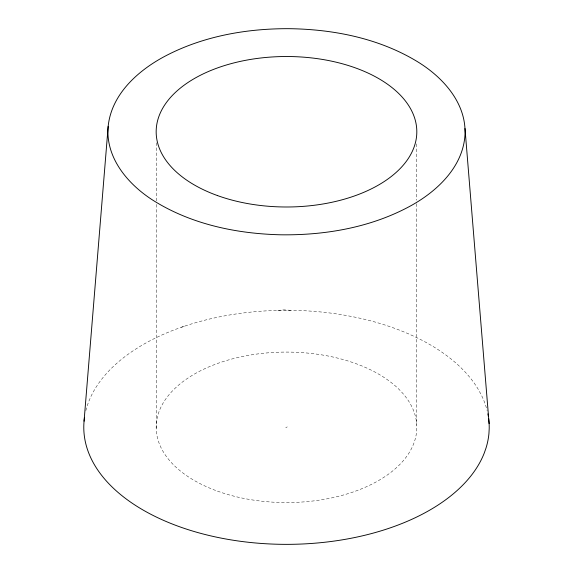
<?xml version="1.0" encoding="UTF-8"?>
<svg xmlns="http://www.w3.org/2000/svg" width="573" height="573" viewBox="0 0 573 573"><rect width="100%" height="100%" fill="white"/><g stroke="black" fill="none" stroke-linecap="round" stroke-linejoin="round"><path stroke-width="0.43" stroke-dasharray="2.87 2.15" d="M285.741 427.752L287.245 426.885M181.505 327.226L185.251 325.944M277.812 310.408L284.065 309.878L290.855 310.33M416.764 143.916L416.764 200.17M416.764 203.744L416.764 425.195M156.236 142.806L156.236 200.844M156.236 204.418L156.236 429.442M85.857 410.626A202.713 117.035 0 0 1 179.678 327.849L186.984 325.357A202.713 117.035 0 0 1 275.892 310.444L292.867 310.344A202.713 117.035 0 0 1 343.055 314.928L351.156 316.396A202.713 117.035 0 0 1 460.986 367.744L465.154 372.013A202.713 117.035 0 0 1 478.627 389.991L481.17 394.668A202.713 117.035 0 0 1 487.143 410.626M217.475 491.14A130.315 75.235 0 0 0 416.736 429.922A130.315 75.235 0 0 0 225.289 360.897A130.315 75.235 0 0 0 217.475 491.14"/><path stroke-width="0.86" d="M108.168 126.354C105.203 158.914 129.691 186.318 155.877 202.061C193.302 224.723 237.551 233.784 280.892 234.801C324.884 235.367 369.907 227.653 409 206.753C436.741 191.919 464.159 166.392 465.068 132.836C465.527 101.421 441.539 75.973 416.091 60.845C377.908 38.047 332.798 29.209 288.735 28.679C245.853 28.535 202.09 36.386 164 56.748C137.427 71.073 111.377 94.631 108.168 126.354L84.059 421.198M464.99 128.517L489.113 423.64M84.439 417.932A202.713 117.035 0 0 0 256.188 543.039A202.713 117.035 0 0 0 484.335 452.849L486.011 448.043A202.713 117.035 0 0 0 488.941 433.446L489.206 428.547A202.713 117.035 0 0 0 488.669 418.748M487.874 413.871A202.713 117.035 0 0 1 488.318 416.306M217.475 195.572A130.315 75.235 0 0 0 416.736 134.354A130.315 75.235 0 0 0 225.289 65.329A130.315 75.235 0 0 0 217.475 195.572"/></g></svg>
